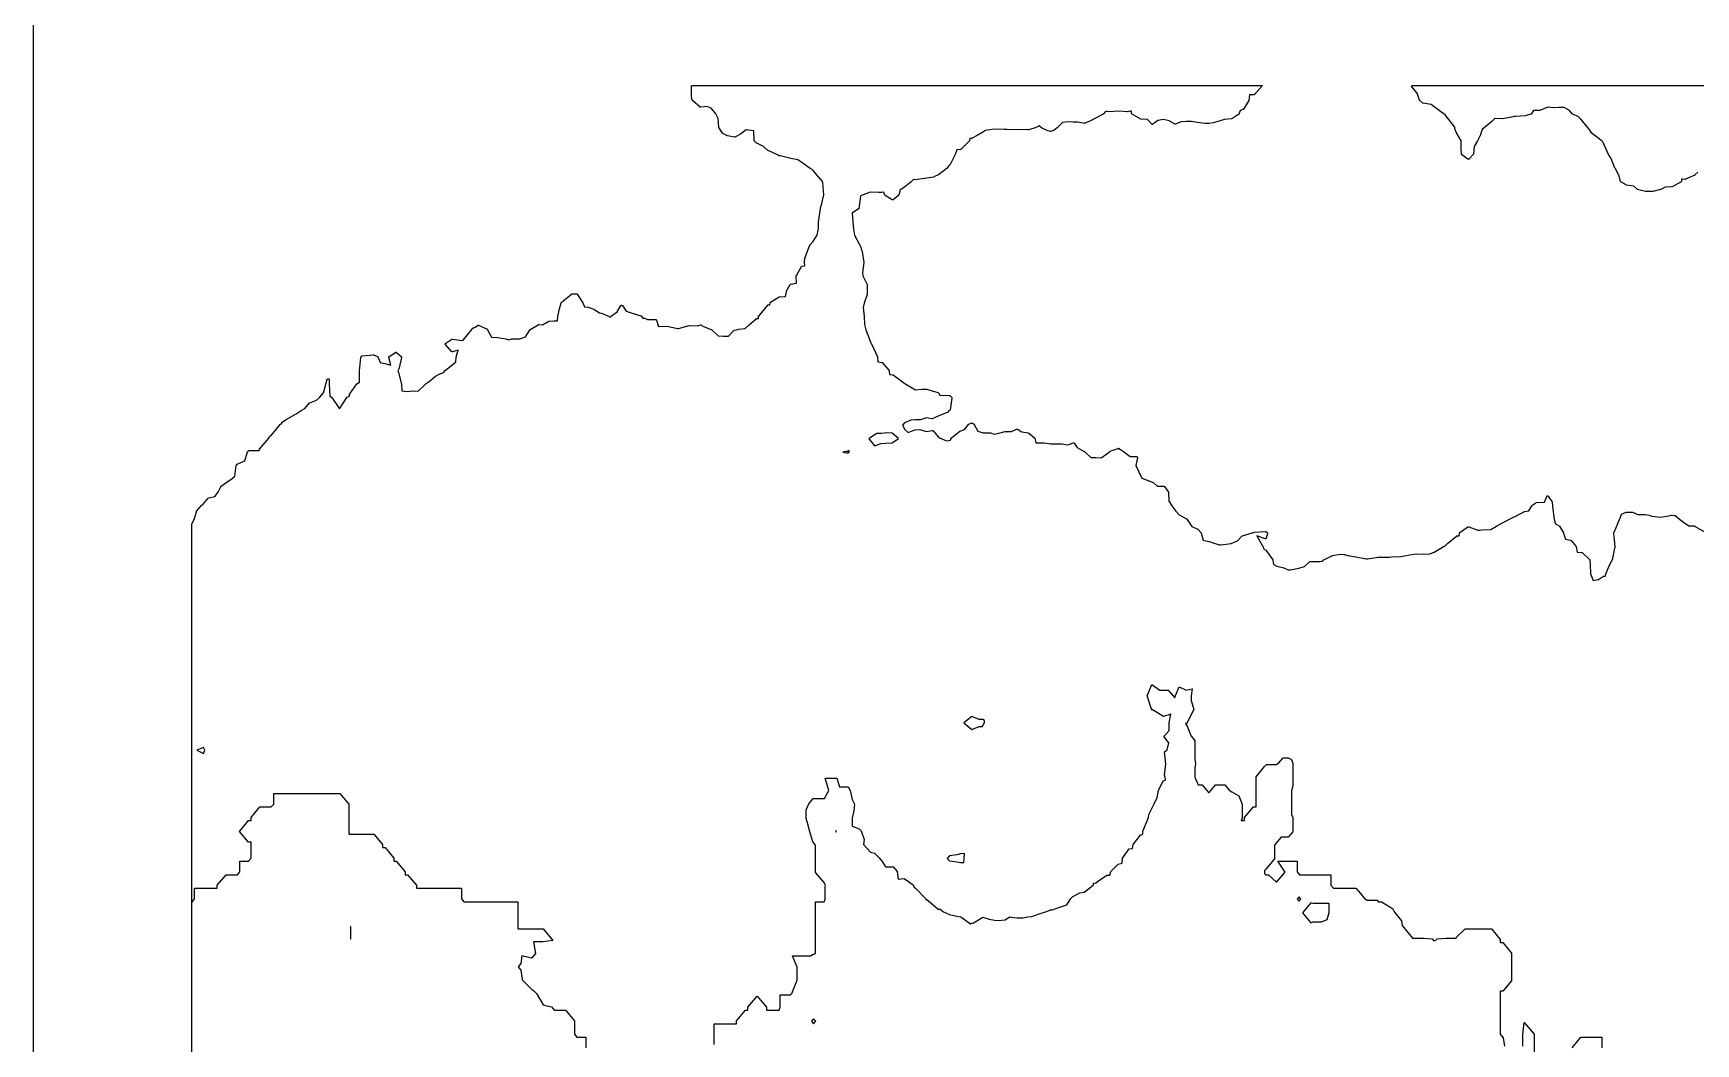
# Model space of a CAD drawing. Header units: millimetres. Extents: x 0 to 500, y 0 to 700.
# Drawn here: x 0 to 136.4, y 169.2 to 252.1 of the extents above; entities that cross this region are included whole.
import ezdxf

# ---------------------------------------------------------------- set-up
doc = ezdxf.new("R2010")
doc.units = ezdxf.units.MM
for name, color, linetype in [('CORTE', 1, 'Continuous'), ('GRABADO', 5, 'Continuous'), ('HOJA', 8, 'Continuous')]:
    doc.layers.add(name, color=color, linetype=linetype)

msp = doc.modelspace()

# ---------------------------------------------------------------- linework, layer by layer
at = {"layer": 'CORTE'}
for points in [[(13, 168.6), (13, 170.6), (13, 171.59), (13, 173.6), (13, 174.6), (13, 184.19), (13, 184.99), (13, 186), (13, 186.81), (13, 187.83), (13, 188.64), (13, 189.66), (13, 190.48), (13, 193.36), (13, 193.36), (13, 193.36), (13, 194.86), (13, 196.35), (13, 198.87), (13, 201.26), (13, 201.97), (13, 202.86), (13, 203.75), (13, 204.65), (13, 205.4), (13, 206.16), (13, 206.94), (13, 209.09), (13, 210.03), (13, 210.7), (13, 211.26), (13, 211.82), (13, 211.83), (13, 211.84), (13, 211.84), (13.01, 211.85), (13.01, 211.86), (13.21, 212.22), (13.39, 212.86), (13.39, 212.87), (13.39, 212.88), (13.4, 212.89), (13.79, 213.35), (13.79, 213.35), (13.79, 213.36), (13.95, 213.48), (14.36, 213.97), (14.36, 213.98), (14.37, 213.98), (14.37, 213.98), (14.38, 213.99), (14.39, 213.99), (14.89, 214.11), (15.17, 214.45), (15.4, 214.91), (15.4, 214.92), (15.41, 214.92), (15.41, 214.93), (15.42, 214.93), (15.42, 214.94), (15.81, 215.22), (16.32, 215.58), (16.53, 215.77), (16.65, 216.65), (16.65, 216.65), (16.66, 216.66), (16.66, 216.67), (16.67, 216.68), (16.67, 216.68), (16.72, 216.75), (16.73, 216.75), (16.73, 216.76), (16.74, 216.77), (17.37, 217.02), (17.58, 217.77), (17.58, 217.78), (17.59, 217.78), (17.59, 217.79), (17.6, 217.79), (17.6, 217.8), (17.61, 217.81), (17.66, 217.85), (17.67, 217.85), (17.68, 217.86), (17.68, 217.86), (17.69, 217.86), (17.7, 217.87), (18.54, 217.87), (18.56, 217.96), (18.56, 217.97), (18.57, 217.97), (18.57, 217.98), (19.34, 218.9), (19.39, 219.02), (19.39, 219.02), (19.39, 219.03), (19.4, 219.03), (19.4, 219.04), (19.41, 219.05), (19.51, 219.11), (20.27, 220.02), (20.28, 220.03), (20.28, 220.03), (20.29, 220.03), (20.37, 220.09), (20.42, 220.19), (20.42, 220.2), (20.43, 220.21), (20.43, 220.21), (20.43, 220.22), (20.44, 220.22), (20.76, 220.41), (21.37, 220.78), (21.58, 220.9), (21.98, 221.15), (22.29, 221.33), (22.67, 221.78), (22.67, 221.79), (22.69, 221.8), (22.69, 221.8), (23.23, 222.01), (23.52, 222.25), (23.81, 222.6), (24.01, 223.32), (24.01, 223.32), (24.12, 223.71), (24.12, 223.71), (24.12, 223.72), (24.13, 223.73), (24.14, 223.74), (24.15, 223.75), (24.16, 223.75), (24.17, 223.76), (24.18, 223.76), (24.19, 223.76), (24.2, 223.76), (24.2, 223.76), (24.21, 223.76), (24.22, 223.75), (24.22, 223.75), (24.23, 223.75), (24.24, 223.75), (24.24, 223.74), (24.25, 223.73), (24.26, 223.72), (24.26, 223.72), (24.26, 223.71), (24.26, 223.7), (24.27, 223.7), (24.27, 223.69), (24.29, 223.31), (24.34, 222.33), (24.48, 222.26), (24.49, 222.25), (24.49, 222.25), (24.5, 222.24), (25.12, 221.31), (25.74, 222.24), (25.74, 222.25), (25.75, 222.25), (25.76, 222.26), (25.91, 222.34), (25.97, 222.52), (25.98, 222.53), (25.98, 222.53), (26.55, 223.35), (26.55, 223.36), (26.56, 223.36), (26.77, 223.5), (26.77, 224.42), (26.77, 224.42), (26.87, 225.51), (26.88, 225.52), (26.88, 225.52), (26.88, 225.53), (26.89, 225.56), (26.89, 225.57), (26.9, 225.57), (26.9, 225.58), (26.91, 225.59), (26.91, 225.6), (26.92, 225.6), (26.93, 225.6), (26.96, 225.63), (26.97, 225.63), (26.97, 225.64), (26.98, 225.64), (26.99, 225.64), (27.89, 225.74), (27.9, 225.74), (27.91, 225.74), (27.92, 225.74), (28.24, 225.6), (28.24, 225.6), (28.25, 225.59), (28.26, 225.58), (28.27, 225.57), (28.27, 225.56), (28.27, 225.56), (28.47, 225.1), (28.84, 225.01), (29.33, 224.89), (29.16, 225.51), (29.16, 225.52), (29.16, 225.52), (29.16, 225.53), (29.16, 225.54), (29.16, 225.55), (29.16, 225.55), (29.17, 225.56), (29.17, 225.57), (29.18, 225.58), (29.19, 225.59), (29.19, 225.59), (29.71, 225.93), (29.72, 225.93), (29.73, 225.94), (29.75, 225.94), (29.77, 225.94), (29.79, 225.93), (29.8, 225.93), (29.8, 225.92), (30.19, 225.58), (30.19, 225.58), (30.19, 225.58), (30.2, 225.57), (30.2, 225.56), (30.21, 225.55), (30.21, 225.55), (30.21, 225.54), (30.21, 225.54), (30.21, 225.53), (30.21, 225.52), (30.21, 225.52), (30.03, 224.65), (30.03, 224.64), (30.03, 224.64), (30.02, 224.63), (29.9, 224.41), (29.96, 224.28), (29.96, 224.27), (30.2, 223.32), (30.2, 223.32), (30.2, 223.31), (30.24, 222.77), (30.68, 222.73), (31.17, 222.77), (31.17, 222.77), (31.57, 222.74), (32.22, 223.36), (32.23, 223.37), (32.39, 223.48), (32.4, 223.49), (32.49, 223.53), (32.99, 223.98), (33, 223.98), (33.01, 223.99), (33.42, 224.19), (33.43, 224.19), (33.44, 224.19), (33.62, 224.24), (33.81, 224.47), (33.81, 224.47), (34.33, 224.89), (34.66, 225.15), (34.71, 225.54), (34.71, 225.55), (34.86, 226.12), (34.4, 225.98), (34.39, 225.98), (34.39, 225.98), (34.38, 225.98), (34.37, 225.98), (34.36, 225.98), (34.34, 225.99), (34.34, 225.99), (34.33, 226), (34.32, 226.01), (33.83, 226.59), (33.83, 226.6), (33.82, 226.61), (33.82, 226.61), (33.82, 226.62), (33.82, 226.63), (33.82, 226.63), (33.82, 226.64), (33.82, 226.65), (33.82, 226.66), (33.82, 226.67), (33.82, 226.67), (33.83, 226.68), (33.83, 226.68), (33.83, 226.69), (33.84, 226.7), (33.84, 226.7), (33.85, 226.7), (34.34, 227.01), (34.35, 227.02), (34.36, 227.02), (34.37, 227.02), (34.38, 227.02), (34.39, 227.02), (34.39, 227.02), (35.15, 226.9), (35.27, 226.93), (35.99, 227.8), (36.07, 227.92), (36.08, 227.93), (36.08, 227.93), (36.09, 227.94), (36.1, 227.95), (36.11, 227.95), (36.2, 227.97), (36.48, 228.15), (36.48, 228.16), (36.49, 228.16), (36.5, 228.16), (36.51, 228.16), (36.51, 228.17), (36.52, 228.16), (36.53, 228.16), (36.54, 228.16), (36.54, 228.16), (37.19, 227.87), (37.19, 227.87), (37.21, 227.86), (37.21, 227.86), (37.22, 227.85), (37.26, 227.79), (37.26, 227.79), (37.6, 227.18), (38.1, 227.14), (38.1, 227.14), (38.76, 227.03), (38.76, 227.03), (39.01, 226.97), (39.27, 227.05), (39.28, 227.05), (39.29, 227.05), (39.29, 227.05), (39.93, 227.05), (40.4, 227.21), (40.76, 227.8), (40.77, 227.8), (40.77, 227.81), (40.78, 227.81), (40.79, 227.82), (40.83, 227.84), (41.43, 228.2), (41.44, 228.21), (41.46, 228.21), (41.47, 228.21), (41.47, 228.21), (41.78, 228.2), (42.31, 228.48), (42.32, 228.48), (42.32, 228.49), (42.33, 228.49), (42.71, 228.52), (42.71, 228.52), (43, 228.52), (43.05, 228.88), (43.17, 229.51), (43.17, 229.51), (43.32, 230), (43.32, 230), (43.33, 230.01), (43.33, 230.02), (43.34, 230.03), (43.34, 230.03), (43.35, 230.04), (43.35, 230.04), (43.51, 230.13), (43.59, 230.23), (43.59, 230.24), (44.17, 230.72), (44.17, 230.73), (44.19, 230.73), (44.21, 230.74), (44.22, 230.74), (44.57, 230.74), (44.58, 230.74), (44.6, 230.73), (44.62, 230.73), (44.62, 230.72), (44.63, 230.71), (44.63, 230.71), (45.08, 230.01), (45.08, 230.01), (45.24, 229.68), (45.51, 229.65), (45.51, 229.65), (45.52, 229.65), (46, 229.47), (46.01, 229.47), (46.02, 229.46), (46.45, 229.18), (46.61, 229.14), (46.62, 229.14), (47.13, 228.93), (47.34, 228.81), (47.44, 228.92), (47.44, 228.92), (47.44, 228.92), (47.92, 229.27), (48.21, 229.77), (48.21, 229.77), (48.22, 229.78), (48.23, 229.79), (48.23, 229.79), (48.24, 229.8), (48.25, 229.8), (48.26, 229.8), (48.28, 229.8), (48.29, 229.8), (48.3, 229.8), (48.31, 229.79), (48.32, 229.79), (48.33, 229.78), (48.33, 229.78), (48.34, 229.77), (48.65, 229.31), (49.23, 229.11), (49.84, 228.94), (49.85, 228.93), (49.86, 228.93), (49.87, 228.92), (49.88, 228.92), (50.01, 228.75), (50.14, 228.73), (50.14, 228.73), (50.15, 228.73), (50.4, 228.63), (51.06, 228.63), (51.07, 228.63), (51.08, 228.63), (51.1, 228.62), (51.1, 228.62), (51.11, 228.61), (51.11, 228.61), (51.12, 228.6), (51.12, 228.59), (51.13, 228.58), (51.29, 228.05), (51.98, 228.09), (51.99, 228.09), (52, 228.08), (52.86, 227.9), (52.86, 227.9), (52.87, 227.9), (52.91, 227.88), (52.94, 227.9), (52.95, 227.9), (53.82, 228.14), (53.83, 228.14), (53.83, 228.14), (54.52, 228.11), (54.74, 228.18), (54.75, 228.18), (54.75, 228.18), (54.76, 228.18), (54.77, 228.18), (54.78, 228.18), (54.78, 228.18), (54.79, 228.17), (54.79, 228.17), (54.99, 228.06), (55.63, 227.82), (55.64, 227.82), (55.74, 227.74), (55.74, 227.74), (56.2, 227.29), (56.62, 227.26), (57.05, 227.26), (57.49, 227.73), (57.5, 227.74), (57.51, 227.75), (57.52, 227.75), (57.83, 227.82), (57.83, 227.83), (58.4, 227.88), (58.42, 227.89), (58.73, 228.18), (59.35, 228.7), (59.36, 228.7), (59.36, 228.71), (59.37, 228.71), (59.38, 228.71), (59.39, 228.71), (59.51, 228.71), (59.51, 228.87), (59.51, 228.87), (59.51, 228.88), (59.51, 228.89), (59.51, 228.89), (59.52, 228.9), (59.52, 228.91), (59.52, 228.91), (60.26, 229.8), (60.27, 229.8), (60.28, 229.81), (60.28, 229.81), (60.29, 229.82), (60.3, 229.82), (60.31, 229.82), (60.31, 229.82), (60.44, 229.82), (60.47, 229.99), (60.47, 229.99), (60.47, 230), (60.48, 230.01), (60.48, 230.01), (60.48, 230.02), (60.49, 230.03), (60.5, 230.03), (60.5, 230.04), (61.21, 230.48), (61.21, 230.48), (61.22, 230.49), (61.23, 230.49), (61.24, 230.49), (61.72, 230.52), (61.86, 231.11), (61.86, 231.11), (61.87, 231.12), (61.87, 231.13), (62.11, 231.5), (62.11, 231.51), (62.12, 231.52), (62.14, 231.53), (62.15, 231.53), (62.63, 231.62), (62.6, 232.2), (62.6, 232.2), (62.6, 232.21), (62.6, 232.22), (62.6, 232.22), (62.6, 232.23), (62.61, 232.23), (63.03, 232.98), (63.04, 232.98), (63.04, 232.99), (63.05, 233), (63.05, 233), (63.06, 233.01), (63.08, 233.01), (63.08, 233.01), (63.3, 233.04), (63.28, 233.31), (63.28, 233.31), (63.31, 233.66), (63.31, 233.66), (63.31, 233.67), (63.31, 233.67), (63.6, 234.45), (63.71, 234.74), (63.72, 234.74), (63.72, 234.75), (63.73, 234.76), (63.97, 235.01), (64.32, 235.56), (64.42, 236.09), (64.42, 236.65), (64.53, 237.35), (64.58, 237.77), (64.58, 237.77), (64.58, 237.78), (64.67, 238.03), (64.86, 238.87), (64.78, 239.85), (64.74, 239.94), (63.97, 240.87), (63.9, 240.93), (63.75, 241.03), (63.75, 241.03), (63.06, 241.52), (62.72, 241.72), (62.16, 241.84), (62.16, 241.84), (61.29, 242.06), (61.24, 242.07), (61.19, 242.07), (61.18, 242.07), (61.18, 242.07), (61.17, 242.08), (61.16, 242.08), (61.16, 242.08), (61.07, 242.14), (60.29, 242.49), (60.28, 242.49), (60.27, 242.5), (60.27, 242.5), (59.92, 242.82), (59.36, 243.09), (59.36, 243.09), (59.34, 243.1), (59.17, 243.26), (59.17, 243.27), (59.17, 243.27), (59.16, 243.28), (59.16, 243.29), (59.15, 243.29), (59.15, 243.3), (59.15, 243.3), (59.15, 243.31), (59.12, 244.12), (58.49, 244.19), (58.02, 243.84), (57.57, 243.59), (57.56, 243.58), (57.55, 243.58), (57.54, 243.58), (57.53, 243.58), (56.97, 243.69), (56.96, 243.69), (56.95, 243.69), (56.58, 243.9), (56.57, 243.9), (56.56, 243.91), (56.56, 243.91), (56.55, 243.92), (56.25, 244.39), (56.25, 244.39), (56.25, 244.4), (56.24, 244.41), (56.24, 244.41), (56.24, 244.42), (56.2, 245.11), (55.99, 245.5), (55.64, 245.94), (55.3, 246.12), (54.78, 246.05), (54.77, 246.05), (54.75, 246.05), (54.74, 246.05), (54.72, 246.06), (54.08, 246.59), (54.07, 246.6), (54.07, 246.6), (54.06, 246.61), (54.06, 246.62), (54.06, 246.62), (54.05, 246.63), (54.05, 246.63), (54.05, 246.64), (54.01, 246.94), (54.01, 246.95), (54.01, 247.76), (54.01, 247.77), (54.01, 247.78), (54.01, 247.78), (54.01, 247.79), (54.02, 247.8), (54.02, 247.8), (54.03, 247.81), (54.04, 247.82), (54.05, 247.83), (54.06, 247.83), (54.07, 247.84), (54.08, 247.84), (54.08, 247.84), (55.71, 247.84), (56.64, 247.84), (57.62, 247.84), (58.34, 247.84), (59.08, 247.84), (60.31, 247.84), (61.2, 247.84), (62.03, 247.84), (62.82, 247.84), (63.69, 247.84), (64.58, 247.84), (65.52, 247.84), (68.09, 247.84), (68.93, 247.84), (69.8, 247.84), (70.65, 247.84), (71.5, 247.84), (72.36, 247.84), (80.33, 247.84), (81.01, 247.84), (82.73, 247.84), (83.42, 247.84), (86.01, 247.84), (86.71, 247.84), (87.42, 247.84), (88.44, 247.84), (89.16, 247.84), (89.88, 247.84), (90.75, 247.84), (91.76, 247.84), (92.49, 247.84), (94.23, 247.84), (94.84, 247.84), (96.59, 247.84), (96.98, 247.84), (97.87, 247.84), (98.99, 247.84), (99.99, 247.84), (100.85, 247.84), (100.21, 247.1), (100.21, 247.09), (100.2, 247.09), (100.19, 247.08), (100.18, 247.08), (100.17, 247.07), (100.16, 247.07), (100.16, 247.07), (99.8, 247.07), (99.74, 246.64), (99.73, 246.63), (99.73, 246.62), (99.73, 246.62), (99.73, 246.61), (99.29, 245.89), (99.28, 245.88), (99.28, 245.88), (99.28, 245.87), (99.27, 245.87), (99.26, 245.87), (99.26, 245.86), (99.25, 245.86), (99.03, 245.79), (98.95, 245.52), (98.95, 245.51), (98.94, 245.5), (98.94, 245.5), (98.93, 245.49), (98.92, 245.48), (98.34, 245.1), (98.33, 245.1), (98.31, 245.09), (98.31, 245.09), (97.74, 245.04), (97.39, 244.94), (96.81, 244.77), (96.8, 244.76), (96.45, 244.72), (96.13, 244.72), (95.52, 244.79), (95.51, 244.79), (95.02, 244.87), (94.6, 244.87), (94.19, 244.85), (93.69, 244.67), (93.69, 244.67), (93.68, 244.67), (93.67, 244.67), (93.66, 244.67), (93.65, 244.67), (93.64, 244.67), (93.63, 244.68), (93.2, 244.94), (92.74, 245.05), (92.27, 244.96), (91.86, 244.65), (91.85, 244.65), (91.85, 244.65), (91.84, 244.64), (91.83, 244.64), (91.82, 244.64), (91.81, 244.64), (91.8, 244.64), (91.79, 244.64), (91.78, 244.65), (91.78, 244.65), (91.77, 244.65), (91.76, 244.66), (91.42, 245.03), (90.88, 245.07), (90.88, 245.07), (90.87, 245.07), (90.86, 245.07), (90.15, 245.48), (90.14, 245.48), (90.13, 245.49), (90.13, 245.49), (90.12, 245.5), (90.12, 245.51), (90.12, 245.52), (90.11, 245.52), (90.11, 245.53), (90.11, 245.54), (90.11, 245.73), (89.97, 245.72), (89.8, 245.68), (89.79, 245.68), (89.78, 245.68), (89.04, 245.72), (88.29, 245.68), (88.29, 245.68), (88.11, 245.69), (87.96, 245.69), (87.79, 245.49), (87.78, 245.48), (87.77, 245.47), (87.77, 245.47), (87.22, 245.19), (86.75, 244.92), (86.75, 244.92), (86.28, 244.73), (86.27, 244.72), (86.25, 244.72), (86.25, 244.72), (85.7, 244.81), (85.33, 244.83), (85.33, 244.83), (84.92, 244.85), (84.44, 244.79), (84.01, 244.37), (84.01, 244.37), (83.72, 244.14), (83.71, 244.13), (83.7, 244.13), (83.5, 244.06), (83.5, 244.06), (83.49, 244.06), (83.47, 244.06), (83.47, 244.06), (83.46, 244.06), (83.26, 244.11), (83.25, 244.12), (82.72, 244.36), (82.72, 244.36), (82.71, 244.37), (82.54, 244.52), (82.23, 244.36), (82.23, 244.36), (82.22, 244.36), (81.75, 244.23), (81.65, 244.19), (81.64, 244.19), (81.62, 244.19), (81.61, 244.19), (81.5, 244.21), (80.7, 244.18), (80.7, 244.18), (79.89, 244.21), (79.65, 244.21), (78.85, 244.24), (78.13, 244.13), (77.96, 244.04), (77.43, 243.73), (77.03, 243.5), (77.02, 243.5), (77.02, 243.5), (77.01, 243.49), (77, 243.49), (76.85, 243.49), (76.82, 243.3), (76.82, 243.3), (76.81, 243.29), (76.81, 243.28), (76.8, 243.27), (76.8, 243.26), (76.12, 242.6), (76.11, 242.6), (76.11, 242.6), (76.09, 242.59), (76.08, 242.59), (75.78, 242.54), (75.64, 242.18), (75.64, 242.17), (75.21, 241.3), (75.2, 241.3), (75.2, 241.29), (75.2, 241.29), (75.19, 241.28), (75.07, 241.19), (74.98, 241.05), (74.97, 241.04), (74.97, 241.04), (74.26, 240.51), (74.25, 240.51), (73.9, 240.33), (73.9, 240.32), (73.89, 240.32), (73.3, 240.23), (72.54, 240.11), (72.54, 240.11), (72.36, 240.1), (72.36, 240.1), (72.22, 240.11), (72.04, 239.93), (72.03, 239.92), (71.48, 239.5), (71.48, 239.49), (71.12, 239.28), (71.01, 238.85), (71, 238.84), (71, 238.84), (71, 238.83), (70.99, 238.82), (70.98, 238.81), (70.55, 238.45), (70.55, 238.45), (70.54, 238.45), (70.54, 238.44), (70.52, 238.44), (70.5, 238.44), (70.49, 238.44), (70.49, 238.44), (70.48, 238.44), (70.47, 238.45), (70.47, 238.45), (69.9, 238.81), (69.89, 238.81), (69.88, 238.83), (69.87, 238.84), (69.79, 239.09), (69.59, 239.05), (69.38, 239.04), (69.38, 239.04), (68.67, 239.08), (67.95, 238.8), (67.87, 238.74), (67.8, 238.12), (67.8, 238.11), (67.74, 237.74), (67.73, 237.73), (67.73, 237.73), (67.73, 237.72), (67.72, 237.72), (67.72, 237.71), (67.72, 237.71), (67.71, 237.7), (67.19, 237.35), (67.23, 236.65), (67.29, 236.04), (67.39, 235.56), (67.8, 234.78), (67.89, 234.56), (67.89, 234.56), (67.9, 234.55), (67.92, 234.44), (68, 234.2), (68, 234.2), (68, 234.2), (68.15, 233.32), (68.15, 233.31), (68.15, 233.31), (68.15, 233.3), (68.04, 232.48), (68.05, 232.22), (68.42, 231.49), (68.42, 231.48), (68.42, 231.48), (68.42, 231.47), (68.42, 231.46), (68.42, 231.46), (68.42, 230.72), (68.42, 230.71), (68.42, 230.7), (68.42, 230.69), (68.16, 229.96), (68.1, 229.62), (68.16, 228.87), (68.16, 228.87), (68.19, 228.23), (68.32, 227.78), (68.73, 226.72), (68.74, 226.69), (68.74, 226.68), (68.75, 226.68), (68.75, 226.67), (68.75, 226.66), (68.75, 226.66), (68.75, 226.66), (68.77, 226.62), (68.77, 226.62), (69.27, 225.56), (69.27, 225.55), (69.27, 225.55), (69.27, 225.54), (69.27, 225.54), (69.29, 225.16), (69.59, 225.11), (69.6, 225.11), (69.61, 225.11), (69.62, 225.1), (69.62, 225.1), (69.63, 225.1), (69.63, 225.09), (69.64, 225.09), (70.19, 224.47), (70.19, 224.46), (70.2, 224.46), (70.2, 224.45), (70.2, 224.45), (70.21, 224.44), (70.21, 224.43), (70.26, 224.12), (70.51, 224.1), (70.52, 224.1), (70.53, 224.1), (70.54, 224.09), (70.55, 224.09), (71.43, 223.43), (71.49, 223.38), (71.49, 223.38), (71.49, 223.38), (71.5, 223.38), (72.38, 222.85), (72.9, 222.92), (73.3, 222.92), (73.31, 222.92), (73.82, 222.76), (74.24, 222.64), (74.25, 222.63), (74.26, 222.62), (74.27, 222.62), (74.27, 222.61), (74.28, 222.61), (74.39, 222.43), (75.14, 222.4), (75.15, 222.4), (75.16, 222.4), (75.17, 222.4), (75.18, 222.39), (75.19, 222.39), (75.34, 222.25), (75.34, 222.24), (75.35, 222.23), (75.35, 222.22), (75.36, 222.22), (75.36, 222.21), (75.36, 222.2), (75.36, 222.2), (75.36, 222.19), (75.36, 222.18), (75.22, 221.22), (75.21, 221.21), (75.21, 221.2), (75.21, 221.2), (75.2, 221.19), (75.2, 221.18), (75.18, 221.17), (75.17, 221.16), (75.16, 221.16), (75.16, 221.16), (75.1, 221.14), (75.09, 221.07), (75.09, 221.06), (75.09, 221.06), (75.08, 221.05), (75.08, 221.04), (75.08, 221.04), (75.07, 221.03), (75.07, 221.02), (75.06, 221.02), (75.05, 221.02), (74.24, 220.69), (73.75, 220.49), (73.74, 220.49), (73.73, 220.49), (73.72, 220.49), (73.29, 220.55), (72.8, 220.4), (72.8, 220.4), (72.79, 220.4), (72.36, 220.4), (71.99, 220.37), (71.48, 220.14), (71.32, 219.96), (71.5, 219.6), (71.78, 219.35), (72.34, 219.57), (72.34, 219.57), (72.35, 219.57), (72.35, 219.57), (72.73, 219.6), (72.73, 219.6), (72.75, 219.6), (73.29, 219.44), (73.75, 219.51), (73.76, 219.51), (73.77, 219.51), (73.78, 219.51), (73.8, 219.5), (73.81, 219.5), (73.82, 219.49), (74.26, 218.96), (74.35, 218.93), (74.93, 218.67), (75.13, 218.71), (75.25, 218.73), (75.32, 218.89), (75.32, 218.89), (75.33, 218.9), (75.33, 218.91), (75.34, 218.92), (76.02, 219.46), (76.02, 219.46), (76.03, 219.47), (76.04, 219.47), (76.4, 219.59), (76.72, 220.02), (76.72, 220.02), (76.73, 220.03), (76.73, 220.03), (76.74, 220.04), (76.97, 220.13), (76.97, 220.14), (76.98, 220.14), (77, 220.14), (77, 220.14), (77.01, 220.14), (77.02, 220.13), (77.03, 220.13), (77.03, 220.13), (77.19, 220.03), (77.19, 220.03), (77.2, 220.02), (77.21, 220.02), (77.21, 220.01), (77.21, 220.01), (77.5, 219.47), (77.93, 219.33), (78.53, 219.33), (78.53, 219.33), (78.54, 219.32), (78.54, 219.32), (78.85, 219.21), (79.12, 219.28), (79.75, 219.44), (79.76, 219.44), (80.26, 219.44), (80.67, 219.63), (80.68, 219.63), (80.68, 219.63), (80.69, 219.63), (80.71, 219.63), (80.72, 219.63), (80.72, 219.63), (80.73, 219.63), (80.74, 219.62), (81.11, 219.4), (81.64, 219.32), (81.64, 219.32), (81.65, 219.32), (81.66, 219.31), (81.67, 219.31), (82.16, 218.92), (82.16, 218.91), (82.17, 218.9), (82.17, 218.89), (82.18, 218.89), (82.18, 218.88), (82.26, 218.51), (82.91, 218.51), (83.48, 218.42), (84.41, 218.42), (84.89, 218.34), (85.31, 218.51), (85.32, 218.51), (85.33, 218.52), (85.34, 218.51), (85.35, 218.51), (85.35, 218.51), (85.36, 218.51), (85.37, 218.5), (85.37, 218.5), (85.39, 218.49), (85.65, 218.13), (86.23, 217.81), (86.24, 217.81), (86.24, 217.81), (86.31, 217.75), (86.78, 217.3), (87.19, 217.3), (87.61, 217.28), (88.07, 217.61), (88.34, 217.81), (88.34, 217.81), (88.35, 217.81), (88.36, 217.82), (88.86, 218), (89.01, 218.05), (89.01, 218.05), (89.02, 218.06), (89.04, 218.06), (89.05, 218.06), (89.05, 218.06), (89.06, 218.06), (89.07, 218.05), (89.21, 217.97), (89.45, 217.81), (89.99, 217.38), (90.53, 217.38), (90.54, 217.37), (90.54, 217.37), (90.55, 217.37), (90.56, 217.36), (90.57, 217.35), (90.58, 217.35), (90.58, 217.34), (90.59, 217.33), (90.59, 217.32), (90.59, 217.31), (90.59, 217.31), (90.59, 217.3), (90.59, 217.29), (90.59, 217.29), (90.46, 216.65), (90.95, 215.6), (90.96, 215.6), (90.96, 215.6), (91.84, 215.28), (91.85, 215.28), (91.86, 215.27), (92.22, 214.94), (92.75, 214.94), (92.76, 214.94), (92.78, 214.94), (92.79, 214.92), (92.8, 214.92), (92.8, 214.92), (93.13, 214.45), (93.13, 214.45), (93.13, 214.45), (93.14, 214.44), (93.14, 214.43), (93.14, 214.42), (93.14, 214.42), (93.17, 213.75), (93.41, 213.34), (93.73, 212.91), (94.01, 212.6), (94.63, 212.27), (94.64, 212.27), (94.66, 212.24), (94.66, 212.24), (94.67, 212.24), (94.67, 212.23), (95.06, 211.63), (95.55, 211.43), (95.55, 211.43), (95.56, 211.42), (95.57, 211.42), (95.58, 211.41), (95.81, 211.13), (95.82, 211.12), (95.82, 211.11), (95.82, 211.11), (95.83, 211.1), (95.98, 210.51), (96.46, 210.42), (96.47, 210.42), (97.3, 210.15), (97.38, 210.13), (97.44, 210.13), (98.28, 210.26), (98.81, 210.48), (99.17, 210.86), (99.17, 210.86), (99.18, 210.87), (99.2, 210.87), (100.08, 211.15), (100.08, 211.15), (100.12, 211.16), (100.13, 211.16), (100.14, 211.16), (100.15, 211.17), (100.16, 211.17), (100.16, 211.17), (101.08, 211.23), (101.08, 211.23), (101.09, 211.23), (101.1, 211.23), (101.12, 211.22), (101.12, 211.22), (101.23, 211.14), (101.24, 211.13), (101.24, 211.12), (101.25, 211.12), (101.25, 211.11), (101.25, 211.1), (101.26, 211.09), (101.26, 211.09), (101.26, 211.08), (101.26, 211.07), (101.26, 211.06), (101.25, 211.06), (101.15, 210.69), (101.15, 210.68), (101.15, 210.67), (101.14, 210.67), (101.14, 210.66), (101.13, 210.65), (101.12, 210.65), (101.11, 210.64), (101.1, 210.64), (101.09, 210.63), (101.08, 210.63), (101.07, 210.63), (101.07, 210.63), (101.06, 210.63), (101.06, 210.63), (100.38, 210.87), (100.89, 210), (100.89, 210), (100.9, 209.99), (100.9, 209.99), (100.95, 209.79), (101.11, 209.73), (101.11, 209.73), (101.12, 209.73), (101.12, 209.72), (101.13, 209.72), (101.14, 209.71), (101.14, 209.71), (101.69, 208.9), (101.69, 208.89), (101.69, 208.88), (101.69, 208.88), (101.7, 208.87), (101.76, 208.53), (102.03, 208.39), (102.59, 208.24), (102.6, 208.24), (102.61, 208.24), (102.95, 208.09), (103.14, 208.08), (103.84, 208.23), (104.29, 208.36), (104.74, 208.76), (104.74, 208.77), (104.75, 208.77), (104.76, 208.78), (104.78, 208.78), (105.59, 208.78), (105.71, 208.79), (105.78, 208.79), (105.86, 208.9), (105.86, 208.9), (105.86, 208.91), (105.88, 208.92), (106.61, 209.25), (106.61, 209.25), (106.62, 209.25), (107.19, 209.36), (107.2, 209.36), (107.21, 209.36), (107.56, 209.35), (107.57, 209.35), (107.58, 209.35), (107.86, 209.27), (108.5, 209.15), (109.37, 209), (109.42, 209), (109.47, 209), (110.33, 209.12), (110.34, 209.12), (111.11, 209.12), (111.26, 209.13), (111.45, 209.15), (112.19, 209.17), (112.81, 209.29), (113.11, 209.35), (113.51, 209.4), (113.51, 209.4), (114.05, 209.36), (114.57, 209.4), (114.94, 209.54), (115.77, 210.03), (115.77, 210.03), (115.84, 210.06), (115.85, 210.07), (116.03, 210.24), (116.78, 210.86), (116.79, 210.87), (116.8, 210.87), (116.8, 210.88), (116.81, 210.88), (116.82, 210.88), (116.82, 210.88), (116.83, 210.88), (117, 210.87), (117.01, 211.09), (117.02, 211.09), (117.02, 211.1), (117.02, 211.11), (117.02, 211.11), (117.02, 211.12), (117.03, 211.12), (117.04, 211.13), (117.04, 211.14), (117.71, 211.61), (117.72, 211.61), (117.73, 211.62), (117.75, 211.62), (117.76, 211.62), (117.77, 211.62), (117.78, 211.62), (118.53, 211.35), (118.68, 211.35), (118.85, 211.36), (119.58, 211.4), (120.06, 211.66), (120.49, 211.93), (120.5, 211.93), (121.18, 212.26), (121.34, 212.35), (121.42, 212.39), (121.43, 212.4), (121.59, 212.46), (122.35, 212.87), (122.36, 212.88), (122.37, 212.88), (122.7, 212.93), (122.94, 213.34), (122.94, 213.35), (122.95, 213.36), (122.96, 213.36), (123.27, 213.58), (123.28, 213.59), (123.29, 213.59), (123.3, 213.59), (123.3, 213.6), (123.3, 213.6), (123.98, 213.63), (124.17, 214.11), (124.17, 214.12), (124.18, 214.13), (124.18, 214.13), (124.18, 214.14), (124.19, 214.14), (124.19, 214.14), (124.2, 214.15), (124.21, 214.15), (124.22, 214.16), (124.23, 214.16), (124.24, 214.16), (124.25, 214.16), (124.26, 214.15), (124.27, 214.15), (124.28, 214.14), (124.29, 214.14), (124.29, 214.13), (124.3, 214.13), (124.59, 213.69), (124.6, 213.69), (124.6, 213.68), (124.6, 213.67), (124.61, 213.67), (124.61, 213.66), (124.64, 213.31), (124.7, 212.84), (124.7, 212.84), (124.77, 212.21), (124.9, 211.86), (125.2, 211.69), (125.21, 211.68), (125.22, 211.67), (125.23, 211.67), (125.23, 211.66), (125.55, 211.11), (125.55, 211.11), (125.55, 211.11), (125.56, 211.1), (125.7, 210.6), (126.11, 210.53), (126.11, 210.53), (126.12, 210.53), (126.14, 210.51), (126.15, 210.51), (126.57, 210.02), (126.57, 210.01), (126.58, 210), (126.58, 209.99), (126.59, 209.99), (126.59, 209.98), (126.66, 209.53), (127.02, 209.52), (127.03, 209.52), (127.03, 209.51), (127.04, 209.51), (127.06, 209.5), (127.07, 209.5), (127.7, 208.91), (127.71, 208.9), (127.71, 208.9), (127.72, 208.89), (127.72, 208.88), (127.72, 208.87), (127.72, 208.86), (127.72, 208.86), (127.73, 208.52), (127.76, 207.76), (127.99, 207.21), (128.41, 207.3), (128.83, 207.57), (128.84, 207.58), (128.85, 207.58), (128.86, 207.58), (129, 207.58), (129.01, 207.75), (129.01, 207.76), (129.01, 207.76), (129.01, 207.77), (129.23, 208.29), (129.23, 208.3), (129.54, 208.88), (129.59, 209.03), (129.72, 209.72), (129.72, 209.72), (129.8, 209.97), (129.72, 210.57), (129.68, 211.02), (129.68, 211.07), (129.68, 211.07), (129.68, 211.08), (129.68, 211.14), (129.68, 211.14), (129.68, 211.15), (129.68, 211.15), (129.69, 211.16), (129.69, 211.17), (129.73, 211.23), (130.14, 212.22), (130.31, 212.63), (130.31, 212.63), (130.32, 212.64), (130.32, 212.65), (130.33, 212.66), (130.34, 212.66), (130.34, 212.66), (130.35, 212.67), (130.7, 212.81), (130.7, 212.81), (130.71, 212.81), (130.72, 212.81), (131.19, 212.81), (131.2, 212.81), (131.2, 212.81), (131.66, 212.64), (132.27, 212.64), (132.28, 212.63), (132.28, 212.63), (132.59, 212.58), (132.59, 212.58), (132.79, 212.5), (133.5, 212.42), (134.19, 212.53), (134.4, 212.58), (134.41, 212.58), (134.43, 212.58), (134.68, 212.55), (134.69, 212.55), (134.7, 212.55), (134.7, 212.55), (134.71, 212.54), (134.71, 212.54), (135.07, 212.25), (135.4, 212), (135.84, 211.7), (136.29, 211.69), (136.3, 211.68), (136.3, 211.68), (136.31, 211.68), (137.18, 211.19)], [(136.57, 240.71), (136.33, 240.49), (136.32, 240.48), (136.32, 240.48), (135.57, 240.14), (135.57, 240.14), (135.56, 240.13), (135.55, 240.13), (135.54, 240.13), (135.35, 240.15), (135.22, 240.15), (135.22, 239.98), (135.22, 239.97), (135.22, 239.96), (135.22, 239.95), (135.21, 239.95), (135.21, 239.94), (135.21, 239.93), (135.2, 239.92), (135.19, 239.92), (135.19, 239.92), (134.47, 239.52), (134.46, 239.51), (134.45, 239.51), (134.44, 239.51), (133.88, 239.48), (133.53, 239.31), (133.52, 239.3), (132.88, 239.14), (132.87, 239.14), (132.28, 239.14), (132.27, 239.14), (131.63, 239.3), (131.62, 239.3), (131.61, 239.31), (131.6, 239.32), (131.6, 239.32), (131.32, 239.56), (130.7, 239.66), (130.69, 239.67), (130.26, 239.92), (130.26, 239.92), (130.25, 239.92), (130.25, 239.93), (130.24, 239.94), (130.23, 239.95), (130.23, 239.96), (130.23, 239.96), (130.12, 240.43), (129.79, 241.05), (129.74, 241.11), (129.73, 241.12), (129.73, 241.13), (129.46, 241.85), (129.25, 242.16), (129.25, 242.16), (129.25, 242.17), (128.8, 243.15), (128.77, 243.22), (128.73, 243.26), (127.9, 243.9), (127.89, 243.91), (127.88, 243.92), (127.7, 244.16), (127.7, 244.16), (127.55, 244.38), (126.96, 245.06), (126.78, 245.25), (126.32, 245.47), (126.31, 245.48), (126.3, 245.48), (126.04, 245.77), (125.61, 246.03), (125.17, 246.03), (124.72, 246), (124.71, 246), (124.25, 246.05), (123.6, 245.79), (123.6, 245.79), (123.59, 245.79), (123.31, 245.77), (123.1, 245.77), (122.89, 245.49), (122.89, 245.49), (122.88, 245.48), (122.88, 245.48), (122.87, 245.48), (122.87, 245.47), (122.86, 245.47), (122.86, 245.47), (122.4, 245.34), (122.39, 245.34), (121.61, 245.29), (121.47, 245.28), (121.27, 245.22), (121.27, 245.22), (120.54, 245.09), (120.53, 245.09), (119.92, 245.11), (119.66, 244.88), (119.66, 244.88), (119.04, 244.37), (118.88, 244.23), (118.75, 243.8), (118.75, 243.79), (118.75, 243.79), (118.48, 243.28), (118.22, 242.82), (118.17, 242.2), (118.17, 242.19), (118.17, 242.18), (118.16, 242.17), (118.16, 242.17), (118.16, 242.16), (118.15, 242.16), (117.81, 241.8), (117.8, 241.79), (117.79, 241.79), (117.79, 241.78), (117.78, 241.78), (117.77, 241.78), (117.76, 241.77), (117.76, 241.77), (117.75, 241.77), (117.74, 241.78), (117.73, 241.78), (117.71, 241.78), (117.22, 242.14), (117.21, 242.15), (117.21, 242.16), (117.2, 242.17), (117.2, 242.17), (117.2, 242.18), (117.19, 242.19), (117.19, 242.19), (117.14, 242.66), (117.14, 242.67), (117.14, 243.3), (116.76, 243.95), (116.76, 243.96), (116.64, 244.27), (116.64, 244.27), (116.64, 244.27), (116.62, 244.4), (115.85, 245.42), (115.83, 245.43), (115.83, 245.43), (115.76, 245.48), (114.93, 246.07), (114.69, 246.27), (114.03, 246.38), (114.02, 246.38), (114.01, 246.39), (114, 246.39), (114, 246.39), (113.75, 246.59), (113.74, 246.6), (113.74, 246.61), (113.73, 246.61), (113.73, 246.62), (113.73, 246.62), (113.54, 247.2), (113.11, 247.71), (113.1, 247.72), (113.1, 247.73), (113.1, 247.73), (113.09, 247.74), (113.09, 247.75), (113.09, 247.76), (113.09, 247.76), (113.09, 247.77), (113.09, 247.78), (113.09, 247.78), (113.1, 247.79), (113.1, 247.79), (113.1, 247.8), (113.11, 247.81), (113.12, 247.82), (113.13, 247.83), (113.14, 247.83), (113.16, 247.84), (113.16, 247.84), (113.17, 247.84), (114.88, 247.84), (115.71, 247.84), (116.64, 247.84), (118.41, 247.84), (119.34, 247.84), (120.22, 247.84), (120.91, 247.84), (121.91, 247.84), (122.79, 247.84), (123.65, 247.84), (124.54, 247.84), (125.4, 247.84), (127.19, 247.84), (128.07, 247.84), (133.64, 247.84), (134.33, 247.84), (137.93, 247.84)]]:
    msp.add_lwpolyline(points, dxfattribs=at)
for points in [[(69.57, 218.45), (69.96, 218.48), (70.48, 218.51), (70.98, 218.86), (70.48, 219.29), (70.03, 219.32), (69.59, 219.27), (69.2, 219.27), (68.7, 218.94), (68.55, 218.84), (68.71, 218.64), (69.03, 218.26), (69.57, 218.45)], [(66.88, 217.69), (66.95, 217.78), (66.95, 217.88), (66.82, 217.8), (66.7, 217.8), (66.42, 217.75), (66.7, 217.69), (66.88, 217.69)], [(77.6, 195.22), (77.87, 195.22), (77.96, 195.43), (78.05, 195.54), (78.05, 195.72), (77.9, 195.81), (77.6, 195.81), (77.01, 196.04), (76.35, 195.52), (77.01, 194.99), (77.6, 195.22)], [(14.09, 193.29), (13.97, 193.51), (13.42, 193.29), (13.97, 193.02), (14.09, 193.29)], [(76.34, 184.07), (76.37, 184.41), (76.41, 184.82), (76.08, 184.78), (75.77, 184.7), (75.18, 184.62), (74.99, 184.4), (75.18, 184.2), (75.8, 184.13), (76.08, 184.07), (76.34, 184.07)]]:
    msp.add_lwpolyline(points, close=True, dxfattribs=at)
at = {"layer": 'GRABADO'}
for points in [[(55.86, 169.13), (55.86, 170.84), (57.71, 170.84), (57.71, 171.09), (58.43, 171.95), (58.64, 171.95), (58.64, 172.2), (59.39, 173.11), (60.15, 172.2), (60.15, 171.95), (61.2, 171.95), (61.29, 172.19), (61.29, 173.21), (62.14, 173.21), (62.23, 173.32), (62.49, 173.96), (62.68, 174.41), (62.68, 175.49), (62.3, 176.4), (63.76, 176.4), (64, 176.55), (64.11, 176.55), (64.19, 176.64), (64.19, 180.85), (64.89, 180.85), (64.96, 181.07), (64.96, 182.09), (64.99, 182.18), (64.96, 182.24), (64.89, 182.43), (64.19, 183.26), (64.19, 183.58), (64.19, 184.4), (64.19, 185.48), (64.09, 185.61), (63.96, 185.77), (63.72, 186.6), (63.55, 187.23), (63.41, 187.72), (63.41, 188.39), (63.62, 188.88), (63.99, 189.33), (64.91, 189.33), (65.26, 189.97), (64.97, 191), (65.93, 191), (66.14, 190.27), (66.85, 190.27), (67.02, 189.99), (67.19, 189.25), (67.37, 188.86), (67.32, 188.31), (67.2, 187.73), (67.2, 187.05), (67.77, 186.82), (67.93, 186.66), (68.17, 185.95), (68.13, 185.54), (68.7, 184.93), (69.01, 184.84), (69.4, 184.45), (69.64, 184.16), (69.91, 183.71), (70.54, 183.71), (70.87, 183.32), (70.95, 182.71), (71.46, 182.75), (72.19, 182.23), (72.27, 182.05), (72.41, 181.95), (73.21, 181.11), (73.24, 181.03), (73.31, 181.04), (73.63, 180.77), (74.24, 180.25), (74.42, 180.25), (74.68, 180.02), (75.16, 179.8), (75.78, 179.66), (76.1, 179.61), (76.9, 179.05), (76.97, 179.08), (77.14, 179.12), (77.91, 179.58), (78.44, 179.42), (78.86, 179.35), (79.16, 179.3), (79.75, 179.37), (80.1, 179.61), (80.7, 179.52), (81.2, 179.52), (81.61, 179.62), (81.93, 179.64), (82.53, 179.87), (83.05, 180.02), (83.35, 180.14), (83.46, 180.18), (83.6, 180.19), (84.38, 180.46), (84.81, 180.59), (85.14, 181.11), (85.28, 181.29), (85.87, 181.58), (86.23, 181.63), (86.96, 182.22), (87.02, 182.39), (87.16, 182.38), (87.41, 182.56), (88.08, 183.02), (88.32, 183.04), (88.4, 183.33), (89, 183.93), (89.33, 184.02), (89.38, 184.43), (89.92, 185.19), (90.2, 185.22), (90.25, 185.54), (90.84, 186.32), (91.04, 186.4), (91.03, 186.64), (91.25, 187.17), (91.51, 187.75), (91.54, 188), (91.75, 188.46), (91.96, 188.88), (92.22, 189.41), (92.33, 189.98), (92.69, 190.77), (92.89, 190.84), (92.88, 191.05), (92.82, 191.24), (92.91, 192.18), (92.81, 193.14), (93.02, 193.33), (93.18, 193.9), (92.77, 194.4), (93.19, 194.91), (93.19, 195.52), (93.34, 196.25), (92.73, 196.06), (91.84, 196.6), (91.86, 196.64), (91.78, 196.57), (91.39, 197.74), (91.78, 198.69), (92.42, 198.22), (93.12, 198.22), (93.48, 197.79), (93.65, 197.59), (93.72, 197.77), (94.02, 198.48), (94.6, 198.2), (95.09, 198.32), (94.99, 197.73), (94.99, 197.36), (95.22, 196.62), (94.61, 195.45), (94.55, 195.52), (94.55, 195.4), (94.66, 195.26), (95, 194.44), (95.3, 194.08), (95.3, 193.29), (95.3, 192.54), (95.36, 192.18), (95.3, 191.82), (95.3, 191.08), (95.57, 190.44), (95.9, 190.44), (96.26, 190.01), (96.45, 189.78), (96.63, 190.01), (97, 190.44), (97.75, 190.44), (98.11, 190.01), (98.34, 189.87), (98.9, 189.54), (99.18, 188.86), (99.18, 187.72), (99.09, 187.52), (99.39, 187.52), (99.39, 187.76), (100.12, 188.63), (100.32, 188.63), (100.32, 188.85), (100.32, 189.14), (100.32, 190.78), (100.32, 191.1), (101.02, 191.94), (101.17, 192.11), (101.98, 192.11), (102.2, 192.24), (102.55, 192.67), (102.95, 192.67), (103.22, 192.51), (103.35, 192.2), (103.35, 191.77), (103.35, 191.07), (103.35, 190.36), (103.23, 189.95), (103.23, 188.02), (103.35, 187.75), (103.35, 187.32), (103.35, 186.6), (102.97, 186.14), (102.38, 186.14), (102.06, 185.76), (101.84, 185.48), (101.84, 184.69), (101.84, 184.37), (101.14, 183.53), (101.03, 183.41), (101.03, 183.17), (101.11, 183.07), (101.35, 183.07), (102, 182.45), (102.7, 183.29), (102.11, 184.18), (103.69, 184.18), (103.69, 183.31), (103.89, 183.07), (106.47, 183.07), (106.47, 182.2), (106.67, 181.96), (108.52, 181.96), (108.89, 181.52), (109.22, 181.12), (109.44, 180.99), (110.25, 180.99), (110.38, 180.85), (110.61, 180.85), (111.31, 180.43), (111.56, 180.28), (111.68, 179.99), (112.27, 179.28), (112.3, 178.91), (112.32, 178.89), (113.17, 177.86), (113.19, 177.85), (114.05, 177.85), (114.77, 177.8), (114.89, 177.66), (115.06, 177.66), (115.18, 177.8), (115.9, 177.85), (116.73, 177.85), (116.76, 177.94), (117.48, 178.62), (119.64, 178.62), (120.36, 177.76), (120.36, 177.51), (120.57, 177.51), (121.29, 176.64), (121.29, 176.33), (121.29, 175.51), (121.29, 174.37), (120.57, 173.5), (120.36, 173.5), (120.36, 172.99), (120.36, 172.17), (120.36, 170.77), (120.36, 169.98), (120.6, 169.69), (120.72, 169.01)], [(13, 167.84), (13, 170.03), (13, 171.11), (13, 173.31), (13, 174.41), (13, 178.14), (13, 179.01), (13, 180.12), (13, 180.8), (13.24, 181.09), (13.24, 181.96), (15.1, 181.96), (15.1, 182.2), (15.82, 183.07), (16.75, 183.07), (16.95, 183.31), (16.95, 184.18), (17.67, 184.18), (17.88, 184.43), (17.88, 185.22), (17.88, 185.51), (17.88, 185.73), (17.67, 185.73), (16.93, 186.62), (17.67, 187.52), (17.88, 187.52), (17.88, 187.76), (18.6, 188.63), (19.52, 188.63), (19.73, 188.87), (19.73, 189.74), (25.15, 189.74), (25.88, 188.87), (25.88, 186.4), (27.93, 186.4), (28.65, 185.54), (28.65, 185.29), (28.86, 185.29), (29.58, 184.43), (29.58, 184.18), (29.78, 184.18), (30.51, 183.31), (30.51, 183.07), (30.71, 183.07), (31.43, 182.2), (31.43, 181.96), (31.6, 181.96), (34.38, 181.96), (35.14, 181.96), (35.14, 181.09), (35.34, 180.85), (39.77, 180.85), (39.77, 178.62), (41.83, 178.62), (42.62, 177.68), (41.8, 177.55), (41.04, 177.55), (41.2, 176.6), (40.89, 176.23), (40.09, 176.42), (40.01, 175.77), (39.79, 175.51), (40.01, 175.24), (40.1, 174.5), (40.1, 174.43), (40.91, 173.65), (41.07, 173.53), (41.29, 173.33), (41.84, 172.39), (41.91, 172.36), (42.52, 172.24), (42.75, 171.95), (43.68, 171.95), (44.4, 171.09), (44.4, 169.98), (44.61, 169.73), (45.33, 169.73), (45.33, 168.86)], [(122.2, 169), (122.2, 169.95), (122.33, 170.95), (123.14, 169.98), (123.14, 167.94)], [(126.26, 168.86), (126.98, 169.73), (128.7, 169.73), (128.7, 168.86)]]:
    msp.add_lwpolyline(points, dxfattribs=at)
for points in [[(65.86, 186.56), (65.88, 186.62), (65.86, 186.69), (65.84, 186.62), (65.86, 186.56)], [(103.86, 180.89), (104, 181.06), (103.86, 181.24), (103.71, 181.06), (103.86, 180.89)], [(106.33, 179.96), (106.33, 180.72), (105, 180.72), (104.81, 180.77), (104.13, 179.95), (104.81, 179.13), (105, 179.19), (105.7, 179.19), (106.17, 179.38), (106.33, 179.96)], [(26.04, 178.81), (26.04, 177.77), (26.05, 177.83), (26.05, 178.81), (26.04, 178.81), (26.04, 178.81)], [(64.02, 170.83), (64.21, 171.05), (64.02, 171.24), (63.84, 171.05), (64.02, 170.83)]]:
    msp.add_lwpolyline(points, close=True, dxfattribs=at)
at = {"layer": 'HOJA'}
msp.add_lwpolyline([(0, 0), (500, 0), (500, 700), (0, 700)], close=True, dxfattribs=at)

doc.saveas('drawing.dxf')
